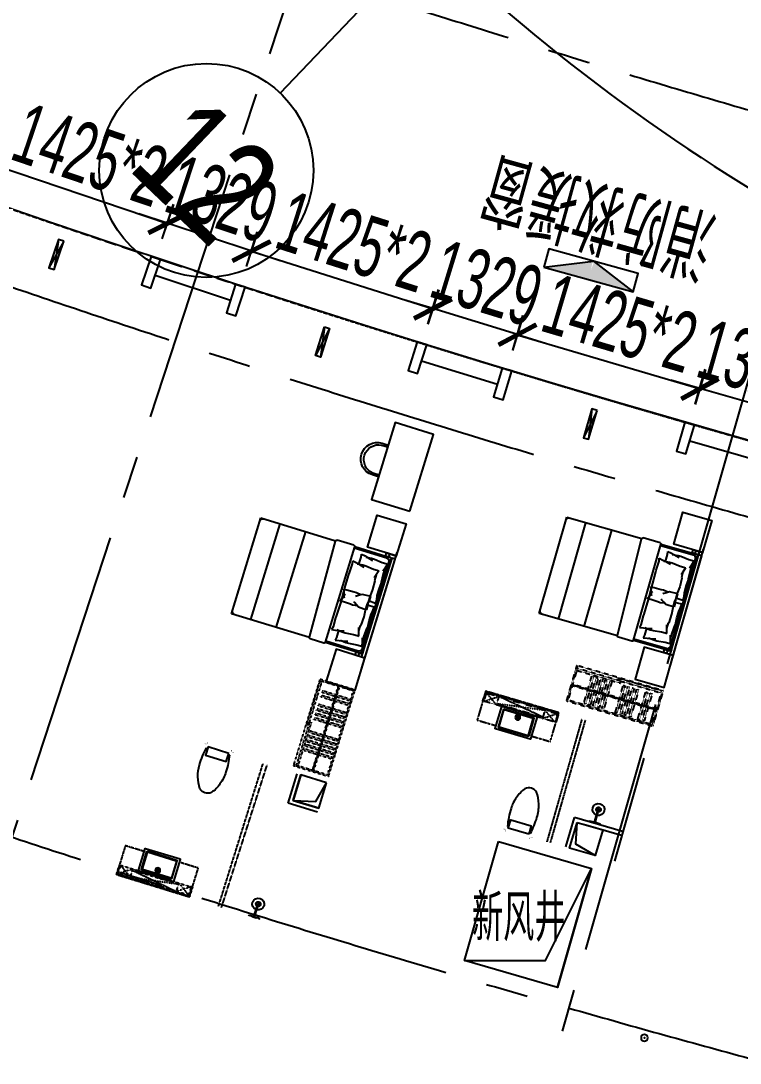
# Model space of a CAD drawing. Extents: x -668578 to 2331563, y -1202445 to 1620273.
# Drawn here: x 1090787 to 1101541, y 77141 to 92729 of the extents above; entities that cross this region are included whole.
import ezdxf
from ezdxf.enums import TextEntityAlignment as Align

# ---------------------------------------------------------------- set-up
doc = ezdxf.new("R2010")
doc.units = 0
for name, pattern in [('CENTER2', [28.575, 19.05, -3.175, 3.175, -3.175]), ('CONTINOUS', [0]), ('DASH', [0.35, 0.25, -0.1]), ('XREF-ID.B3$0$DASH', [0.35, 0.25, -0.1])]:
    doc.linetypes.add(name, pattern=pattern)
doc.layers.get('0').update_dxf_attribs({"color": 8})
doc.layers.get('Defpoints').update_dxf_attribs({"color": 8})
for name, color, linetype in [('#填充层', 8, 'Continuous'), ('#幕墙线-平面', 8, 'Continuous'), ('#文字', 8, 'Continuous'), ('#标注', 8, 'Continuous'), ('#轴线', 8, 'CENTER2'), ('A-AL', 8, 'Continuous'), ('A-BEAM-PLAN-C', 8, 'Continuous'), ('A-DIMS-150', 8, 'Continuous'), ('A-DIMS-50', 8, 'Continuous'), ('A-PUB_HATCH', 8, 'Continuous'), ('A-WIND-FRAM', 8, 'Continuous'), ('dim', 8, 'Continuous'), ('LVTRY', 8, 'Continuous'), ('外轮廓', 8, 'Continuous'), ('建-文字', 8, 'Continuous'), ('救援窗', 8, 'Continuous'), ('水-消防-消火栓-标识', 8, 'Continuous')]:
    doc.layers.add(name, color=color, linetype=linetype)
doc.layers.add('Def point', color=8, linetype='Continuous', plot=False)
doc.styles.add('JHZX', font='jrs.shx', dxfattribs={"width": 0.6, "bigfont": 'jhz.shx'})
doc.styles.add('XD2008', font='xd-hzs.shx', dxfattribs={"width": 0.7, "bigfont": 'xd-hztxt.shx'})
doc.styles.add('图纸文字', font='txt.shx', dxfattribs={"width": 0.5, "bigfont": 'HZTXT.shx'})
doc.dimstyles.new('JZBZ-300', dxfattribs={"dimscale": 300, "dimtxt": 3, "dimasz": 1.5, "dimexe": 1, "dimexo": 1, "dimgap": 0.5, "dimtad": 1, "dimdec": 0, "dimdsep": 46, "dimtxsty": 'JHZX', "dimblk1": 'ARCHTICK', "dimblk2": 'ARCHTICK', "dimsah": 1, "dimcen": 0, "dimclrd": 1, "dimclre": 1, "dimclrt": 2, "dimazin": 2, "dimtfac": 1, "dimtdec": 0, "dimtix": 1, "dimtmove": 0, "dimatfit": 3, "dimfxl": 0, "dimtolj": 1, "dimlwd": -1, "dimlwe": -1, "dimarcsym": 0})
doc.dimstyles.new('JZBZ-400', dxfattribs={"dimscale": 400, "dimtxt": 3, "dimasz": 1.5, "dimexe": 1, "dimexo": 1, "dimgap": 0.5, "dimtad": 1, "dimdec": 0, "dimdsep": 46, "dimtxsty": 'JHZX', "dimblk1": 'ARCHTICK', "dimblk2": 'ARCHTICK', "dimsah": 1, "dimcen": 0, "dimclrd": 1, "dimclre": 1, "dimclrt": 2, "dimazin": 2, "dimtfac": 1, "dimtdec": 0, "dimtix": 1, "dimtmove": 0, "dimatfit": 3, "dimfxl": 0, "dimtolj": 1, "dimlwd": -1, "dimlwe": -1, "dimarcsym": 0})

# ---------------------------------------------------------------- blocks, each defined once
blk = doc.blocks.new('_ARCHTICK')
at = {"color": 0, "linetype": 'ByBlock', "const_width": 0.15}
blk.add_lwpolyline([(-0.5, -0.5), (0.5, 0.5)], dxfattribs=at)
blk = doc.blocks.new('*D2939')
at = {"layer": '#标注', "ltscale": 300, "transparency": 16777216}
for p, q in [((-1773, -1481), (-9342, -7863)), ((165914, -92056), (164727, -101884))]:
    blk.add_line(p, q, dxfattribs=at)
blk.add_arc((197092, 166179), 269610, 220.13382, 263.11563, dxfattribs=at)
at = {"layer": 'Defpoints', "color": 0, "ltscale": 300, "transparency": 16777216}
for p in [(197092, 166179), (-1467, -1224), (40380, -53208), (165962, -91659)]:
    blk.add_point(p, dxfattribs=at)
at = {"layer": '#标注', "ltscale": 300, "transparency": 16777216, "xscale": 600, "yscale": 600, "zscale": 600}
for p, rotation in [((-9036, -7605), 130.1338192809485), ((164775, -101487), 353.1156299250187)]:
    blk.add_blockref('_ARCHTICK', p, dxfattribs=dict(at, rotation=rotation))
at = {"layer": '#标注', "ltscale": 300, "transparency": 16777216, "insert": (69342, -70334), "char_height": 1200, "attachment_point": 5, "rotation": 331.6247, "style": 'JHZX'}
blk.add_mtext('\\A1;42.98°', dxfattribs=at)
blk = doc.blocks.new('*U2924')
at = {"linetype": 'ByBlock'}
blk.add_line((0, -20), (0, 0), dxfattribs=at)
blk.add_circle((0, -24), 4, dxfattribs=at)
at = {"color": 253, "linetype": 'ByBlock', "style": 'JHZX', "width": 0.75}
blk.add_attdef('AXES', text='', height=4, dxfattribs=at).set_placement((0, -24), align=Align.MIDDLE_CENTER)
blk = doc.blocks.new('*D2986')
at = {"layer": '#标注', "ltscale": 300, "transparency": 16777216}
for p, q in [((140017, -24239), (137476, -28887)), ((137668, -28536), (147069, -33677)), ((149418, -29380), (146877, -34027))]:
    blk.add_line(p, q, dxfattribs=at)
at = {"layer": 'Defpoints', "color": 0, "ltscale": 300, "transparency": 16777216}
for p in [(140209, -23888), (149610, -29029), (147069, -33677)]:
    blk.add_point(p, dxfattribs=at)
at = {"layer": '#标注', "ltscale": 300, "transparency": 16777216, "xscale": 600, "yscale": 600, "zscale": 600}
for p, rotation in [((137668, -28536), 151.3290179572674), ((147069, -33677), 331.3290179572674)]:
    blk.add_blockref('_ARCHTICK', p, dxfattribs=dict(at, rotation=rotation))
at = {"layer": '#标注', "ltscale": 300, "transparency": 16777216, "insert": (142752, -30404), "char_height": 1200, "attachment_point": 5, "rotation": 331.329, "style": 'JHZX'}
blk.add_mtext('\\A1;10715', dxfattribs=at)
blk = doc.blocks.new('*D2990')
at = {"layer": '#标注', "ltscale": 300, "transparency": 16777216}
for p, q in [((139311, -24829), (134132, -30253)), ((149303, -30292), (147530, -37580))]:
    blk.add_line(p, q, dxfattribs=at)
blk.add_arc((154503, -8916), 29100, 226.329, 256.329, dxfattribs=at)
at = {"layer": 'Defpoints', "color": 0, "ltscale": 300, "transparency": 16777216}
for p in [(154503, -8916), (139587, -24539), (149398, -29904), (138369, -33134)]:
    blk.add_point(p, dxfattribs=at)
at = {"layer": '#标注', "ltscale": 300, "transparency": 16777216, "xscale": 600, "yscale": 600, "zscale": 600}
for p, rotation in [((134409, -29964), 136.3290280231214), ((147625, -37191), 346.3290280231255)]:
    blk.add_blockref('_ARCHTICK', p, dxfattribs=dict(at, rotation=rotation))
at = {"layer": '#标注', "ltscale": 300, "transparency": 16777216, "insert": (140925, -33746), "char_height": 1200, "attachment_point": 5, "rotation": 331.329, "style": 'JHZX'}
blk.add_mtext('\\A1;30°', dxfattribs=at)
blk = doc.blocks.new('rgewg1500')
at = {"ltscale": 0.3}
for p, q in [((0, -2250), (0, -450)), ((0, -2100), (0, -550)), ((0, -550), (50, -550)), ((150, -500), (20, -500)), ((634, -550), (50, -550)), ((50, -2030), (50, -570)), ((70, -550), (150, -550)), ((75, -625), (75, -600)), ((100, -550), (100, -500)), ((150, -550), (150, -500)), ((633, -2045), (633, -555)), ((653, -535), (913, -535)), ((883, -2045), (933, -555)), ((2100, -550), (933, -550)), ((1400, -2050), (1400, -550)), ((1800, -2050), (1800, -550)), ((2100, -2050), (2100, -550)), ((114, -656), (87, -656)), ((87, -656), (108, -729)), ((108, -729), (107, -814)), ((108, -729), (123, -777)), ((172, -656), (114, -656)), ((297, -642), (172, -656)), ((393, -775), (268, -789)), ((341, -642), (297, -642)), ((407, -646), (318, -669)), ((429, -651), (341, -642)), ((437, -775), (393, -775)), ((445, -639), (407, -646)), ((503, -779), (414, -802)), ((525, -784), (437, -775)), ((505, -628), (445, -639)), ((495, -673), (505, -628)), ((496, -781), (495, -673)), ((541, -772), (503, -779)), ((601, -761), (541, -772)), ((591, -806), (601, -761)), ((107, -814), (99, -945)), ((210, -789), (183, -789)), ((183, -789), (204, -862)), ((204, -862), (203, -947)), ((204, -862), (219, -910)), ((268, -789), (210, -789)), ((593, -946), (591, -806)), ((99, -945), (94, -953)), ((94, -953), (101, -1054)), ((101, -1054), (102, -1154)), ((195, -953), (190, -1086)), ((190, -1086), (198, -1187)), ((203, -947), (195, -953)), ((592, -1148), (595, -973)), ((595, -973), (593, -946)), ((92, -1211), (89, -1272)), ((102, -1154), (92, -1211)), ((185, -1195), (314, -1203)), ((188, -1256), (185, -1195)), ((198, -1187), (198, -1287)), ((314, -1203), (354, -1226)), ((335, -1215), (407, -1203)), ((354, -1226), (392, -1249)), ((407, -1203), (442, -1206)), ((442, -1206), (553, -1209)), ((553, -1209), (595, -1210)), ((596, -1236), (582, -1278)), ((587, -1344), (592, -1148)), ((595, -1210), (609, -1210)), ((609, -1210), (596, -1236)), ((89, -1272), (198, -1265)), ((89, -1328), (198, -1335)), ((92, -1389), (89, -1328)), ((102, -1446), (92, -1389)), ((188, -1344), (185, -1405)), ((185, -1405), (314, -1397)), ((198, -1313), (188, -1256)), ((198, -1287), (188, -1344)), ((198, -1413), (198, -1313)), ((314, -1397), (354, -1374)), ((335, -1385), (407, -1397)), ((354, -1374), (392, -1351)), ((392, -1249), (403, -1258)), ((392, -1351), (403, -1342)), ((407, -1397), (442, -1394)), ((442, -1394), (553, -1391)), ((553, -1391), (595, -1390)), ((567, -1279), (558, -1266)), ((567, -1321), (558, -1334)), ((582, -1278), (567, -1321)), ((582, -1322), (567, -1279)), ((596, -1364), (582, -1322)), ((587, -1256), (592, -1452)), ((595, -1390), (609, -1390)), ((609, -1390), (596, -1364)), ((94, -1647), (101, -1546)), ((101, -1546), (102, -1446)), ((190, -1514), (198, -1413)), ((195, -1647), (190, -1514)), ((592, -1452), (595, -1627)), ((99, -1655), (94, -1647)), ((107, -1786), (99, -1655)), ((203, -1653), (195, -1647)), ((204, -1738), (203, -1653)), ((204, -1738), (219, -1690)), ((593, -1654), (591, -1794)), ((595, -1627), (593, -1654)), ((108, -1871), (107, -1786)), ((108, -1871), (123, -1823)), ((183, -1811), (204, -1738)), ((210, -1811), (183, -1811)), ((268, -1811), (210, -1811)), ((393, -1825), (268, -1811)), ((437, -1825), (393, -1825)), ((503, -1821), (414, -1798)), ((525, -1816), (437, -1825)), ((496, -1819), (495, -1927)), ((541, -1828), (503, -1821)), ((601, -1839), (541, -1828)), ((591, -1794), (601, -1839)), ((75, -2025), (75, -1975)), ((87, -1944), (108, -1871)), ((114, -1944), (87, -1944)), ((172, -1944), (114, -1944)), ((297, -1958), (172, -1944)), ((341, -1958), (297, -1958)), ((407, -1954), (318, -1931)), ((429, -1949), (341, -1958)), ((445, -1961), (407, -1954)), ((505, -1972), (445, -1961)), ((495, -1927), (505, -1972)), ((0, -2100), (50, -2100)), ((20, -2100), (150, -2100)), ((50, -2050), (634, -2050)), ((50, -2050), (50, -2050)), ((150, -2050), (70, -2050)), ((100, -2100), (100, -2050)), ((150, -2100), (150, -2050)), ((653, -2065), (863, -2065)), ((883, -2050), (2100, -2050))]:
    blk.add_line(p, q, dxfattribs=at)
for points in [[(0, -500), (450, -500), (450, 0), (0, 0)], [(0, -2100), (450, -2100), (450, -2600), (0, -2600)]]:
    blk.add_lwpolyline(points, close=True, dxfattribs=at)
blk.add_lwpolyline([(50, -2100), (50, -550)], dxfattribs=at)
blk.add_lwpolyline([(633, -2025), (125, -2025, -0.414214), (75, -1975), (75, -625, -0.414214), (125, -575), (633, -575)], format="xyb", dxfattribs=at)
for centre, radius, start, end in [((20, -520), 20, 90, 180), ((70, -570), 20, 90, 180), ((50, -600), 25, 0, 90), ((653, -555), 20, 90, 180), ((913, -555), 20, 0, 90), ((2050, -600), 50, 0, 90), ((50, -2025), 25, 270, 0), ((2050, -2000), 50, 270, 0), ((20, -2080), 20, 180, 270), ((70, -2030), 20, 180, 270), ((653, -2045), 20, 180, 270), ((863, -2045), 20, 270, 0)]:
    blk.add_arc(centre, radius, start, end, dxfattribs=at)
blk = doc.blocks.new('hevrgctv')
blk.add_lwpolyline([(0, 0), (1200, 0), (1200, -600), (0, -600)], close=True)
for points in [[(353, -600), (353, -696, 0.999944), (848, -696), (848, -600)], [(380, -600), (380, -696, 0.90396), (820, -696), (820, -600)]]:
    blk.add_lwpolyline(points, format="xyb")
blk = doc.blocks.new('Swcwrv4tv')
at = {"linetype": 'XREF-ID.B3$0$DASH', "ltscale": 0.3}
for p, q in [((20, -240), (1330, -240)), ((20, -250), (1330, -250)), ((20, -260), (1330, -260))]:
    blk.add_line(p, q, dxfattribs=at)
for points in [[(0, 0), (0, -550), (1350, -550), (1350, 0)], [(20, -20), (20, -550), (1330, -550), (1330, -20)], [(149, -460), (149, -40), (179, -40), (179, -460)], [(219, -460), (219, -40), (249, -40), (249, -460)], [(359, -460), (359, -40), (389, -40), (389, -460)], [(429, -460), (429, -40), (459, -40), (459, -460)], [(499, -460), (499, -40), (529, -40), (529, -460)], [(569, -460), (569, -40), (599, -40), (599, -460)], [(779, -460), (779, -40), (809, -40), (809, -460)], [(849, -460), (849, -40), (879, -40), (879, -460)], [(919, -460), (919, -40), (949, -40), (949, -460)], [(989, -460), (989, -40), (1019, -40), (1019, -460)], [(1059, -460), (1059, -40), (1089, -40), (1089, -460)], [(20, -540), (700, -540), (700, -510), (20, -510)], [(1330, -480), (650, -480), (650, -510), (1330, -510)]]:
    blk.add_lwpolyline(points, close=True, dxfattribs=at)
blk = doc.blocks.new('XREF-ID.ABCD$0$马桶')
at = {"ltscale": 0.5}
for points, format in [([(-188, 30, 10, 0, 0), (-195, 0, 0, 0, 0.053113), (-225, -286, 0, 0, 0.094029), (-192, -490, 0, 0, 0.0979), (-106, -658, 0, 0, 0.39929), (106, -658, 0, 0, 0.087816), (192, -490, 0, 0, 0.089191), (225, -305, 0, 0, 0.054931), (195, 0, 0, 10, 0), (188, 30, 10, 10, 0)], "xyseb"), ([(224, 0, 10, 0, 0), (195, 0, 0, 0, 0), (-195, 0, 0, 10, 0), (-225, 0, 10, 10, 0)], "xyseb"), ([(-180, -50, 0.049028), (-205, -306, 0.094674), (-173, -505, 0.097919), (-90, -666, 0.382959), (90, -666, 0.087635), (173, -504, 0.08979), (205, -325, 0.05091), (180, -50, 0.046704)], "xyb")]:
    blk.add_lwpolyline(points, format=format, dxfattribs=at)
for points in [[(-160, -50), (-180, -50)], [(180, -50), (160, -50)]]:
    blk.add_lwpolyline(points, dxfattribs=at)
blk.add_lwpolyline([(-160, -30), (160, -30), (160, -160), (-160, -160)], close=True, dxfattribs=at)
blk = doc.blocks.new('XREF-ID.ABCD$0$DSAFAS124SDA')
at = {"ltscale": 0.5}
for p, q in [((18910, 19911), (18900, 19911)), ((18900, 19849), (18910, 19849)), ((18910, 19849), (18910, 19911)), ((18910, 19890), (18930, 19890)), ((18910, 19870), (18930, 19870)), ((18930, 19870), (18930, 19890)), ((18930, 19885), (19115, 19885)), ((18930, 19875), (19115, 19875))]:
    blk.add_line(p, q, dxfattribs=at)
for points in [[(18900, 19965), (18910, 19965), (18915, 19935), (18915, 19890)], [(18915, 19870), (18915, 19825), (18910, 19795), (18900, 19795)]]:
    blk.add_lwpolyline(points, dxfattribs=at)
for radius, start, end in [(89.5, 183.2025, 176.7975), (35, 188.2132, 171.7868), (9, 213.749, 146.251), (5, 270, 90)]:
    blk.add_arc((19115, 19880), radius, start, end, dxfattribs=at)
blk = doc.blocks.new('XREF-ID.ABCD$0$A$C1BB74E00')
at = {"ltscale": 0.5}
for p, q in [((108, 347), (108, 69)), ((113, 352), (577, 352)), ((117, 79), (117, 336)), ((120, 339), (570, 339)), ((345, 333), (345, 247)), ((573, 79), (573, 336)), ((582, 347), (582, 69)), ((302, 290), (388, 290)), ((577, 64), (113, 64)), ((570, 76), (120, 76))]:
    blk.add_line(p, q, dxfattribs=at)
blk.add_lwpolyline([(70, 378), (70, 35, 0.414214), (75, 30), (615, 30, 0.414214), (620, 35), (620, 378)], format="xyb", dxfattribs=at)
blk.add_lwpolyline([(70, 378), (620, 378)], dxfattribs=at)
for radius in [37.5, 26]:
    blk.add_circle((345, 290), radius, dxfattribs=at)
for centre, radius, start, end in [((113, 347), 5, 90, 180), ((120, 336), 3, 90, 180), ((570, 336), 3, 0, 90), ((577, 347), 5, 0, 90), ((113, 69), 5, 180, 270), ((120, 79), 3, 180, 270), ((570, 79), 3, 270, 0), ((577, 69), 5, 270, 0)]:
    blk.add_arc(centre, radius, start, end, dxfattribs=at)
blk = doc.blocks.new('nnnnhn')
at = {"linetype": 'XREF-ID.B3$0$DASH', "ltscale": 0.3}
for p, q in [((1140, 0), (0, 0)), ((0, 0), (0, -450)), ((0, 0), (1140, 0)), ((0, -150), (0, 0)), ((1140, -450), (1140, 0)), ((1140, 0), (1140, -150)), ((1140, -150), (0, -150)), ((20, -20), (1120, -20)), ((20, -150), (20, -20)), ((20, -150), (210, -20)), ((210, -150), (20, -20)), ((1120, -150), (20, -150)), ((210, -20), (210, -150)), ((930, -130), (210, -20)), ((210, -130), (930, -20)), ((210, -130), (930, -130)), ((930, -20), (930, -150)), ((1120, -150), (930, -20)), ((930, -150), (1120, -20)), ((1120, -20), (1120, -150)), ((0, -450), (295, -450)), ((845, -450), (1140, -450))]:
    blk.add_line(p, q, dxfattribs=at)
at = {"linetype": 'DASH', "ltscale": 0.5}
blk.add_lwpolyline([(845, -450), (1140, -450), (1140, 0), (0, 0), (0, -450), (295, -450)], dxfattribs=at)
at = {"color": 8, "linetype": 'DASH', "ltscale": 0.5, "extrusion": (0, 0, -1), "zscale": -1}
blk.add_blockref('XREF-ID.ABCD$0$A$C1BB74E00', (-915, -530), dxfattribs=at)
blk = doc.blocks.new('nbhfgfgdfd')
at = {"layer": 'A-BEAM-PLAN-C'}
for p, q in [((-3231, -3962), (-3001, -3635)), ((-2904, -4192), (-3231, -3962))]:
    blk.add_line(p, q, dxfattribs=at)
blk.add_lwpolyline([(-2674, -3865), (-3001, -3635), (-3231, -3962), (-2904, -4192)], close=True, dxfattribs=at)
at = {"layer": 'A-DIMS-50'}
blk.add_lwpolyline([(-3230, -3963), (-2916, -4083), (-2674, -3865)], dxfattribs=at)
at = {"layer": 'LVTRY', "linetype": 'DASH'}
for p, q in [((-4786, -5122), (-3484, -3292)), ((-4747, -5151), (-3431, -3329))]:
    blk.add_line(p, q, dxfattribs=at)
at = {"layer": 'LVTRY', "linetype": 'Continuous'}
for p, q in [((-3315, -3977), (-3050, -3600)), ((-2939, -4242), (-3315, -3977))]:
    blk.add_line(p, q, dxfattribs=at)
at = {"layer": 'Def point'}
for name, p, xscale, rotation in [('hevrgctv', (-227, -391), -0.9999999999999997, 234.8381980933406), ('rgewg1500', (-342, -554), -0.9999999999999993, 324.8381980933277)]:
    blk.add_blockref(name, p, dxfattribs=dict(at, xscale=xscale, rotation=rotation))
at = {"layer": 'Def point', "rotation": 234.8381980933318}
blk.add_blockref('Swcwrv4tv', (-1839, -2680), dxfattribs=at)
at = {"layer": 'LVTRY', "color": 8, "linetype": 'Continuous', "xscale": -0.9999999999999997, "rotation": 324.3726966578156}
blk.add_blockref('XREF-ID.ABCD$0$马桶', (-4041, -2875), dxfattribs=at)
at = {"layer": 'LVTRY', "color": 8, "linetype": 'Continuous', "rotation": 144.8381980911871}
blk.add_blockref('nnnnhn', (-5153, -4850), dxfattribs=at)
at = {"layer": 'LVTRY', "linetype": 'DASH', "ltscale": 0.5, "extrusion": (0, 0, -1), "zscale": -1, "rotation": 125.7939342136827}
blk.add_blockref('XREF-ID.ABCD$0$DSAFAS124SDA', (31513, -9150), dxfattribs=at)
blk = doc.blocks.new('tdrtrgebe')
blk.add_line((43, -286), (1148, -724))
for points in [[(0, 0), (-170, -417), (-31, -473), (139, -57)], [(1235, -490), (1074, -911), (1214, -964), (1375, -544)]]:
    blk.add_lwpolyline(points, close=True)
blk = doc.blocks.new('rbbnynytnyt')
for p, q in [((0, 0), (80, -450)), ((80, 0), (0, -450))]:
    blk.add_line(p, q)
blk.add_lwpolyline([(0, 0), (80, 0), (80, -450), (0, -450)], close=True)
blk = doc.blocks.new('立管-R75-1')
at = {"linetype": 'Continuous'}
blk.add_circle((0, 0), 75, dxfattribs=at)
blk.add_point((0, 0), dxfattribs=at)
blk = doc.blocks.new('*D2406')
at = {"layer": '#标注', "color": 1, "ltscale": 300, "transparency": 16777216}
for p, q in [((1100869, 86994), (1101019, 87518)), ((1100937, 87229), (1100504, 87353)), ((1102215, 86864), (1100937, 87229)), ((1102148, 86629), (1102297, 87153)), ((1102215, 86864), (1102648, 86741))]:
    blk.add_line(p, q, dxfattribs=at)
at = {"layer": 'Defpoints', "color": 0, "ltscale": 300, "transparency": 16777216}
for p in [(1100937, 87229), (1100787, 86705), (1102065, 86340)]:
    blk.add_point(p, dxfattribs=at)
at = {"layer": '#标注', "color": 1, "ltscale": 300, "transparency": 16777216, "xscale": 450, "yscale": 450, "zscale": 450}
for p, rotation in [((1100937, 87229), 344.0668276498893), ((1102215, 86864), 164.0668276498893)]:
    blk.add_blockref('_ARCHTICK', p, dxfattribs=dict(at, rotation=rotation))
at = {"layer": '#标注', "color": 2, "ltscale": 300, "transparency": 16777216, "insert": (1101740, 87624), "char_height": 900, "attachment_point": 5, "rotation": 344.0668, "style": 'JHZX'}
blk.add_mtext('\\A1;1329', dxfattribs=at)
blk = doc.blocks.new('*D2407')
at = {"layer": '#标注', "color": 1, "ltscale": 300, "transparency": 16777216}
for p, q in [((1096872, 88191), (1097032, 88713)), ((1096944, 88426), (1096514, 88558)), ((1098214, 88036), (1096944, 88426)), ((1098142, 87801), (1098302, 88323)), ((1098214, 88036), (1098645, 87904))]:
    blk.add_line(p, q, dxfattribs=at)
at = {"layer": 'Defpoints', "color": 0, "ltscale": 300, "transparency": 16777216}
for p in [(1096944, 88426), (1096784, 87905), (1098054, 87515)]:
    blk.add_point(p, dxfattribs=at)
at = {"layer": '#标注', "color": 1, "ltscale": 300, "transparency": 16777216, "xscale": 450, "yscale": 450, "zscale": 450}
for p, rotation in [((1096944, 88426), 342.935727207852), ((1098214, 88036), 162.935727207852)]:
    blk.add_blockref('_ARCHTICK', p, dxfattribs=dict(at, rotation=rotation))
at = {"layer": '#标注', "color": 2, "ltscale": 300, "transparency": 16777216, "insert": (1097755, 88804), "char_height": 900, "attachment_point": 5, "rotation": 342.9357, "style": 'JHZX'}
blk.add_mtext('\\A1;1329', dxfattribs=at)
blk = doc.blocks.new('*D2408')
at = {"layer": '#标注', "color": 1, "ltscale": 300, "transparency": 16777216}
for p, q in [((1092898, 89468), (1093069, 89986)), ((1092975, 89701), (1092548, 89841)), ((1094238, 89286), (1092975, 89701)), ((1094161, 89053), (1094331, 89571)), ((1094238, 89286), (1094665, 89145))]:
    blk.add_line(p, q, dxfattribs=at)
at = {"layer": 'Defpoints', "color": 0, "ltscale": 300, "transparency": 16777216}
for p in [(1092975, 89701), (1092805, 89183), (1094068, 88768)]:
    blk.add_point(p, dxfattribs=at)
at = {"layer": '#标注', "color": 1, "ltscale": 300, "transparency": 16777216, "xscale": 450, "yscale": 450, "zscale": 450}
for p, rotation in [((1092975, 89701), 341.8046262648488), ((1094238, 89286), 161.8046262648487)]:
    blk.add_blockref('_ARCHTICK', p, dxfattribs=dict(at, rotation=rotation))
at = {"layer": '#标注', "color": 2, "ltscale": 300, "transparency": 16777216, "insert": (1093794, 90063), "char_height": 900, "attachment_point": 5, "rotation": 341.8046, "style": 'JHZX'}
blk.add_mtext('\\A1;1329', dxfattribs=at)
blk = doc.blocks.new('*D2437')
at = {"layer": 'Defpoints', "color": 0, "ltscale": 300, "transparency": 16777216}
for p in [(1090106, 90099), (1092979, 89696), (1092805, 89183)]:
    blk.add_point(p, dxfattribs=at)
at = {"layer": 'dim', "color": 1, "ltscale": 300, "transparency": 16777216}
for p, q in [((1090203, 90383), (1090377, 90896)), ((1090280, 90612), (1092979, 89696)), ((1092901, 89467), (1093075, 89980))]:
    blk.add_line(p, q, dxfattribs=at)
at = {"layer": 'dim', "color": 1, "ltscale": 300, "transparency": 16777216, "xscale": 450, "yscale": 450, "zscale": 450}
for p, rotation in [((1090280, 90612), 161.2390759770945), ((1092979, 89696), 341.2390759770945)]:
    blk.add_blockref('_ARCHTICK', p, dxfattribs=dict(at, rotation=rotation))
at = {"layer": 'dim', "color": 2, "ltscale": 300, "transparency": 16777216, "insert": (1091823, 90722), "char_height": 900, "attachment_point": 5, "rotation": 341.2391, "style": 'JHZX'}
blk.add_mtext('\\A1;1425*2', dxfattribs=at)
blk = doc.blocks.new('*D2438')
at = {"layer": 'Defpoints', "color": 0, "ltscale": 300, "transparency": 16777216}
for p in [(1094068, 88768), (1096949, 88421), (1096785, 87905)]:
    blk.add_point(p, dxfattribs=at)
at = {"layer": 'dim', "color": 1, "ltscale": 300, "transparency": 16777216}
for p, q in [((1094158, 89054), (1094322, 89570)), ((1094231, 89284), (1096949, 88421)), ((1096876, 88190), (1097040, 88707))]:
    blk.add_line(p, q, dxfattribs=at)
at = {"layer": 'dim', "color": 1, "ltscale": 300, "transparency": 16777216, "xscale": 450, "yscale": 450, "zscale": 450}
for p, rotation in [((1094231, 89284), 162.3804555682809), ((1096949, 88421), 342.3804555682809)]:
    blk.add_blockref('_ARCHTICK', p, dxfattribs=dict(at, rotation=rotation))
at = {"layer": 'dim', "color": 2, "ltscale": 300, "transparency": 16777216, "insert": (1095772, 89424), "char_height": 900, "attachment_point": 5, "rotation": 342.3805, "style": 'JHZX'}
blk.add_mtext('\\A1;1425*2', dxfattribs=at)
blk = doc.blocks.new('*D2439')
at = {"layer": 'Defpoints', "color": 0, "ltscale": 300, "transparency": 16777216}
for p in [(1098054, 87515), (1100941, 87224), (1100787, 86705)]:
    blk.add_point(p, dxfattribs=at)
at = {"layer": 'dim', "color": 1, "ltscale": 300, "transparency": 16777216}
for p, q in [((1098140, 87802), (1098293, 88321)), ((1098208, 88033), (1100941, 87224)), ((1100872, 86993), (1101026, 87512))]:
    blk.add_line(p, q, dxfattribs=at)
at = {"layer": 'dim', "color": 1, "ltscale": 300, "transparency": 16777216, "xscale": 450, "yscale": 450, "zscale": 450}
for p, rotation in [((1098208, 88033), 163.5012775212969), ((1100941, 87224), 343.5012775212969)]:
    blk.add_blockref('_ARCHTICK', p, dxfattribs=dict(at, rotation=rotation))
at = {"layer": 'dim', "color": 2, "ltscale": 300, "transparency": 16777216, "insert": (1099745, 88204), "char_height": 900, "attachment_point": 5, "rotation": 343.5013, "style": 'JHZX'}
blk.add_mtext('\\A1;1425*2', dxfattribs=at)
blk = doc.blocks.new('A$C6e55dde9')
at = {"layer": '救援窗'}
h = blk.add_hatch(color=256, dxfattribs=at)
edge = h.paths.add_edge_path()
edge.add_arc((-839, -143), 839, 350.4779, 360)
edge.add_arc((839, -143), 839, 180, 189.5221)
edge.add_line((12, -282), (693, 0))
edge.add_line((693, 0), (-693, 0))
edge.add_line((-693, 0), (-12, -282))
edge = h.paths.add_edge_path()
edge.add_line((-12, -282), (0, -287))
edge.add_line((0, -287), (12, -282))
edge.add_arc((839, -143), 839, 180, 189.5221, ccw=False)
edge.add_arc((-839, -143), 839, -9.5221, 0, ccw=False)
blk.add_lwpolyline([(693, 0), (-693, 0), (-693, -287), (693, -287)], close=True, dxfattribs=at)
blk.add_lwpolyline([(693, 0), (0, -287), (-693, 0)], dxfattribs=at)
blk = doc.blocks.new('A$Cf5e5299f')
at = {"layer": '#标注', "ltscale": 300}
blk.add_blockref('A$C6e55dde9', (0, 0), dxfattribs=at)
at = {"layer": '#文字', "style": '图纸文字', "width": 0.7}
blk.add_text('消防救援窗', height=1000, dxfattribs=at).set_placement((-1646, -1458))
blk = doc.blocks.new('DSGDFG')
at = {"layer": '#标注', "ltscale": 300}
blk.add_arc((197092.2, 166179.2), 257800, 220.136073, 263.11563, dxfattribs=at)
at = {"layer": '#轴线', "ltscale": 200}
for p, q in [((115998, -80537.3), (137919.2, -13845.3)), ((125802.1, -83537.5), (145071.4, -16040.7))]:
    blk.add_line(p, q, dxfattribs=at)
for radius in [206950, 212800, 220600, 228400, 236200, 244000, 251800, 257800]:
    blk.add_arc((197092.2, 166179.2), radius, 218.438892, 265.140584, dxfattribs=at)
at = {"layer": '#标注', "linetype": 'ByBlock', "xscale": 400, "yscale": 400, "rotation": 316.3288078296102}
blk.add_blockref('*U2924', (137739.9, -26474.6), dxfattribs=at).add_auto_attribs({'AXES': '12'})
at = {"layer": '#标注', "ltscale": 300}
for base, center, p1, p2, picture, middle in [((40379.7, -53208.3), (197092.1, 166179.2), (-1467, -1223.5), (165961.7, -91658.5), '*D2939', (69341.6, -70334.5)), ((138368.9, -33133.6), (154502.6, -8915.6), (139587.5, -24539.2), (149397.5, -29903.6), '*D2990', (140924.9, -33745.7))]:
    dim = blk.add_angular_dim_3p(base=base, center=center, p1=p1, p2=p2, dimstyle='JZBZ-400', override={"dimclrd": 256, "dimclre": 256, "dimclrt": 256}, dxfattribs=at)
    dim.commit()
    dim.dimension.update_dxf_attribs({"geometry": picture, "text_midpoint": middle})
dim = blk.add_aligned_dim(p1=(140208.9, -23888.2), p2=(149610.3, -29029.1), distance=-5296.9, dimstyle='JZBZ-400', override={"dimclrd": 256, "dimclre": 256, "dimclrt": 256}, dxfattribs=at)
dim.commit()
dim.dimension.update_dxf_attribs({"geometry": '*D2986', "text_midpoint": (142752.1, -30404.2)})
blk = doc.blocks.new('QWERTT')
at = {"layer": '#标注', "ltscale": 300}
for p1, p2, distance, picture, middle in [((1094067.5, 88767.7), (1092804.8, 89182.8), -545.3, '*D2408', (1093793.8, 90063.3)), ((1098054.4, 87514.5), (1096783.7, 87904.6), -545.4, '*D2407', (1097755.2, 88804.5)), ((1102065.2, 86340.2), (1100787.1, 86705.1), -545.1, '*D2406', (1101740.5, 87623.8))]:
    dim = blk.add_aligned_dim(p1=p1, p2=p2, distance=distance, dimstyle='JZBZ-300', dxfattribs=at)
    dim.commit()
    dim.dimension.update_dxf_attribs({"geometry": picture, "text_midpoint": middle})
at = {"layer": 'dim', "ltscale": 300}
for p1, p2, distance, picture, middle in [((1090106.2, 90099.4), (1092804.8, 89182.8), 541.8, '*D2437', (1091822.7, 90722.2)), ((1094067.5, 88767.7), (1096785.4, 87904.6), 541.6, '*D2438', (1095772, 89424.2)), ((1098054.4, 87514.5), (1100787.1, 86705.1), 541.3, '*D2439', (1099744.8, 88204.1))]:
    dim = blk.add_aligned_dim(p1=p1, p2=p2, distance=distance, text='1425*2', dimstyle='JZBZ-300', dxfattribs=at)
    dim.commit()
    dim.dimension.update_dxf_attribs({"geometry": picture, "text_midpoint": middle})

msp = doc.modelspace()

# ---------------------------------------------------------------- hatches: boundary and pattern name
at = {"layer": '#填充层', "ltscale": 5}
h = msp.add_hatch(dxfattribs=at)
h.set_pattern_fill('ANTOTI', color=256, scale=100)
h.set_pattern_definition([(45, (1091945.93, 89165.7), (-112.2532, 112.2532), []), (135, (1091945.93, 89165.7), (-112.2532, -112.2532), [])])
edge = h.paths.add_edge_path()
edge.add_line((1091945.9, 108267.7), (1103353.9, 111609.9))
edge.add_arc((1116952.2, 114984.7), 14010.9, 193.93802, 353.15357)
edge.add_line((1130863.2, 113314.5), (1133675.6, 136608.4))
edge.add_line((1133675.6, 136608.4), (1145471.8, 135184.2))
edge.add_line((1145471.8, 135184.2), (1142659.4, 111890.5))
edge.add_arc((1116951.5, 114994.4), 25894.6, 195.05665, 353.11563, ccw=False)
edge = h.paths.add_edge_path(flags=16)
edge.add_line((1092746.4, 107824.9), (1102901.3, 110800))
edge.add_arc((1116952.2, 114984.7), 14660.9, 196.58494, 353.15357)
edge.add_line((1131508.6, 113237), (1134243, 135885.2))
edge.add_line((1134243, 135885.2), (1144748.5, 134616.8))
edge.add_line((1144748.5, 134616.8), (1142014, 111968.5))
edge.add_arc((1116951.5, 114994.4), 25244.6, 196.49925, 353.11563, ccw=False)

# ---------------------------------------------------------------- linework, layer by layer
at = {"layer": '#幕墙线-平面'}
for points in [[(1091945.9, 108267.7), (1103353.9, 111609.9, 0.8332835), (1130863.2, 113314.5), (1133675.6, 136608.4), (1145471.8, 135184.2), (1142659.4, 111890.5, -0.8247687)], [(1092746.4, 107824.9), (1102901.3, 110800, 0.8139004), (1131508.6, 113237), (1134243, 135885.2), (1144748.5, 134616.8), (1142014, 111968.5, -0.8142468)]]:
    msp.add_lwpolyline(points, format="xyb", close=True, dxfattribs=at)
at = {"layer": 'A-AL'}
msp.add_lwpolyline([(1118355.3, 81975.4, 0.1374564), (1116892.4, 82729.6, -0.1495092), (1008196, 142063.6, 0.4157146), (1003871.8, 142100.4), (971684.6, 110294.9, 0.412976), (971649.8, 105990.9, 0.1494419), (1106711.2, 32398.8, 0.3779271), (1110215.5, 34407.4)], format="xyb", dxfattribs=at)
at = {"layer": 'A-AL', "linetype": 'DASH'}
msp.add_lwpolyline([(1007464.8, 131779.9), (981168.2, 103658.7, 0.4125655), (981313.8, 99348.1, 0.1401637), (1109094.2, 33959.9, 0.4129138), (1112673.3, 36349.1), (1121228.6, 78745, 0.4158512), (1118825.4, 82341.4, -0.0570612), (1072922.5, 96920.6, 0.041227), (1069111, 98265, 0.0515723), (1064119.6, 99038.1), (1062567.6, 99116.7, -0.1166495), (1052200.4, 102130.1, -0.0581911), (1011774.8, 131925.5, 0.4145967)], format="xyb", close=True, dxfattribs=at)
at = {"layer": 'A-BEAM-PLAN-C'}
msp.add_lwpolyline([(1099102.2, 80740.8), (1099486.2, 80628.5), (1099373.9, 80244.5), (1098989.9, 80356.8)], close=True, dxfattribs=at)
at = {"layer": 'A-BEAM-PLAN-C', "linetype": 'CONTINOUS'}
msp.add_lwpolyline([(1097927, 80456.3), (1099318.9, 80052.2), (1098811, 78273.1), (1097419.1, 78677.3)], close=True, dxfattribs=at)
at = {"layer": 'A-DIMS-150'}
for p, q in [((1100101.5, 81700.5), (1099662.3, 80162)), ((1098811, 78273.1), (1099318.9, 80052.2))]:
    msp.add_line(p, q, dxfattribs=at)
msp.add_lwpolyline([(1097419.1, 78677.3), (1098630.7, 78677.3), (1099318.9, 80052.2)], dxfattribs=at)
at = {"layer": 'A-DIMS-50'}
msp.add_lwpolyline([(1099372.5, 80244.9), (1099082.6, 80415.7), (1099102.2, 80740.8)], dxfattribs=at)
at = {"layer": 'LVTRY', "linetype": 'DASH'}
for p, q in [((1099172.4, 82280.2), (1098650.2, 80450.9)), ((1099222.8, 82265.5), (1098700.7, 80436.5))]:
    msp.add_line(p, q, dxfattribs=at)
at = {"layer": 'LVTRY', "linetype": 'Continuous'}
for p, q in [((1098932.4, 80373.7), (1099061.5, 80815.2)), ((1099783.7, 80604), (1099061.5, 80815.2)), ((1098989.9, 80356.8), (1099102.2, 80740.8)), ((1099766.8, 80546.4), (1099200.5, 80712))]:
    msp.add_line(p, q, dxfattribs=at)
at = {"layer": '外轮廓', "color": 3}
for points in [[(1074437.6, 95756.9, -0.0962245), (1007874.3, 141748.9, 0.4157146), (1004188.1, 141780.3), (972000.9, 109974.8, 0.412976), (971971.2, 106305.8, 0.1494419), (1106801.6, 32839.7, 0.3546026), (1109712.2, 34352.5, 0.3546026)], [(1069984.6, 97547.9, -0.0905266), (1007731.4, 141609.1, 0.4157146), (1004328.7, 141638.1), (972141.5, 109832.6, 0.412976), (972114.1, 106445.8, 0.1494419), (1106841.7, 33035.6, 0.3452345), (1109495.6, 34359.2)]]:
    msp.add_lwpolyline(points, format="xyb", dxfattribs=at)
for points in [[(1092436.7, 107994.7), (1103071.9, 111110.5, 0.8211037), (1131260.4, 113266.8), (1134024.8, 136163.3), (1145026.7, 134835), (1142262.2, 111938.5, -0.818344)], [(1092684.3, 107858.8), (1102935.1, 110862, 0.8153173), (1131458.9, 113243), (1134199.4, 135940.8), (1144804.2, 134660.4), (1142063.7, 111962.5, -0.8150714)]]:
    msp.add_lwpolyline(points, format="xyb", close=True, dxfattribs=at)

# ---------------------------------------------------------------- block references
at = {"layer": '#标注'}
for name, p in [('QWERTT', (0, 0)), ('DSGDFG', (962448.9, 123910))]:
    msp.add_blockref(name, p, dxfattribs=at)
at = {"layer": '#标注', "ltscale": 300, "rotation": 164.5239632750765}
msp.add_blockref('A$Cf5e5299f', (1099270.9, 88859.4), dxfattribs=at)
at = {"layer": 'A-AL'}
for p, rotation in [((1092733.7, 89206.9), 3.39330053663509), ((1096712.2, 87927.3), 4.524401479638404), ((1100715.2, 86726.4), 5.655501921678409)]:
    msp.add_blockref('tdrtrgebe', p, dxfattribs=dict(at, rotation=rotation))
at = {"layer": 'A-PUB_HATCH', "rotation": 18.09769412885356}
msp.add_blockref('nbhfgfgdfd', (1096698.3, 85838.6), dxfattribs=at)
at = {"layer": 'A-WIND-FRAM', "xscale": -1}
for p, rotation in [((1091427.6, 89434.8), 341.2358389986088), ((1099401.1, 86902.6), 343.4980471061646)]:
    msp.add_blockref('rbbnynytnyt', p, dxfattribs=dict(at, rotation=rotation))
at = {"layer": 'A-WIND-FRAM', "rotation": 342.3734147235833}
msp.add_blockref('rbbnynytnyt', (1095325.6, 88153.6), dxfattribs=at)
at = {"layer": 'Def point', "xscale": -1, "rotation": 344.0666598588155}
msp.add_blockref('rgewg1500', (1101117.2, 85258.4), dxfattribs=at)
at = {"layer": 'Def point', "extrusion": (0, 0, -1), "xscale": -1, "zscale": -1, "rotation": 196.2906211779459}
msp.add_blockref('Swcwrv4tv', (-1100238.8, 82181.3), dxfattribs=at)
at = {"layer": 'LVTRY', "color": 8, "linetype": 'Continuous'}
for name, p, rotation in [('nnnnhn', (1097735.8, 82702.9), 343.6100944838769), ('XREF-ID.ABCD$0$马桶', (1098219.4, 80581.3), 163.4523062675588)]:
    msp.add_blockref(name, p, dxfattribs=dict(at, rotation=rotation))
at = {"layer": 'LVTRY', "linetype": 'DASH', "ltscale": 0.5, "extrusion": (0, 0, -1), "zscale": -0.9999999999999996, "rotation": 106.3038780730014}
msp.add_blockref('XREF-ID.ABCD$0$DSAFAS124SDA', (-1074976.1, 68168.2), dxfattribs=at)
at = {"layer": '水-消防-消火栓-标识', "xscale": -0.6666666665114469, "yscale": 0.6666666665114467, "zscale": 0.6666666665114467, "rotation": 167.2622322306495}
msp.add_blockref('立管-R75-1', (1100108.5, 77519.4), dxfattribs=at)

# ---------------------------------------------------------------- texts
at = {"layer": '建-文字', "style": 'XD2008', "width": 0.7}
msp.add_text('新风井', height=700, dxfattribs=at).set_placement((1097532, 78963.4))

doc.saveas('drawing.dxf')
